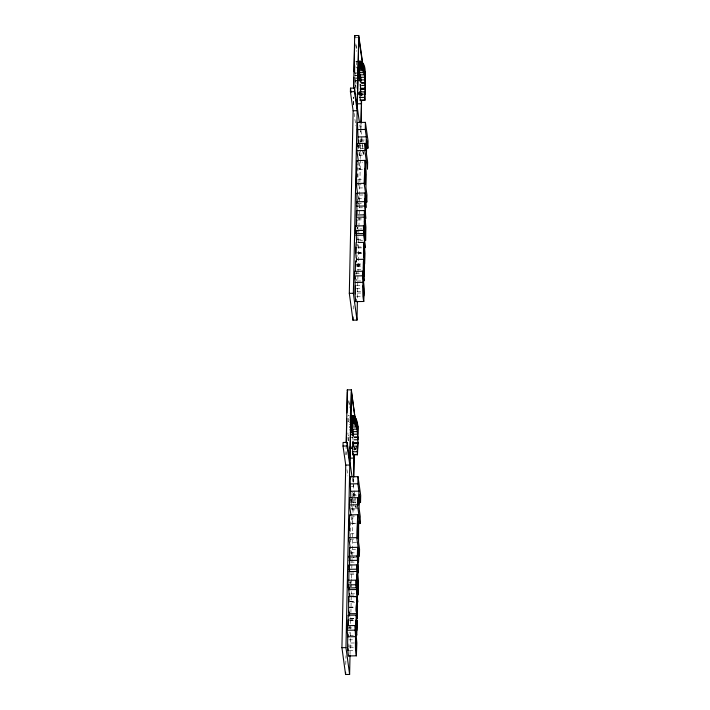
<?xml version="1.0" encoding="UTF-8"?>
<svg xmlns="http://www.w3.org/2000/svg" width="710" height="710" viewBox="0 0 710 710"><rect width="100%" height="100%" fill="white"/><g stroke="black" fill="none" stroke-linecap="round" stroke-linejoin="round"><path stroke-width="0.53" stroke-dasharray="3.55 2.66" d="M360.742 87.357L360.724 83.975M360.866 86.762L360.866 84.65M356.979 256.745L356.979 255.032M349.852 583.141L349.861 581.836M357.245 228.815L357.254 227.511M357.68 177.349L357.671 173.373M348.938 628.856L348.938 626.504M350.074 586.797L350.092 585.466M350.696 537.692L350.562 520.643M358.089 183.366L357.787 164.116M345.947 454.897L346.107 447.185M353.243 104.974L353.402 97.261M346.072 454.595L346.116 452.403M353.376 104.654L353.536 96.977M345.779 664.542L345.965 655.694M353.189 309.107L353.26 305.788M350.722 503.062L350.811 498.775M355.967 274.566L356.012 272.471M351.237 503.017L351.326 498.731M358.63 148.683L358.719 144.396M350.678 538.615L350.598 542.325L357.565 542.218M358.026 186.144L358.071 184.289M348.805 647.413L348.894 643.056L355.852 642.949M349.817 598.583L349.746 602.257L354.716 602.186M350.598 561.246L350.678 557.572L355.648 557.492M357.174 246.095L357.21 244.258M358.026 205.084L358.062 203.246M352.107 509.904L352.187 506.319L356.234 506.266L356.154 509.842L352.107 509.904L350.607 499.325M359.5 155.579L359.571 151.993L363.618 151.931L363.547 155.517L359.5 155.579L358.896 151.345M351.503 554.466L351.61 549.389L355.586 549.327M356.118 523.607L352.142 523.66L352.293 516.552L354.281 516.525M355.568 502.582L352.577 502.627L352.284 492.394M358.887 200.14L358.994 195.064L362.979 195.001M362.517 169.291L359.535 169.335L359.677 162.226L362.668 162.182M363.946 148.239L359.97 148.301L360.059 144.237M351.388 486.492L353.411 486.465L353.571 478.788M354.166 450.273L354.237 446.98M360.982 123.362L360.804 132.131L359.606 123.7M361.559 95.948L361.63 92.655M350.03 654.522L350.536 630.187M350.562 629.087L350.651 624.658M350.678 623.549L350.82 616.919M350.909 612.49L351.344 591.474M351.441 587.046L351.512 583.726M351.53 582.626L351.601 579.307M351.627 578.197L351.743 572.668M351.832 568.24L353.172 504.082M353.189 502.973L353.402 493.015M353.704 478.407L353.518 487.22L354.725 495.686M354.299 449.758L354.352 447.557M357.467 297.987L358.736 237.14M358.825 232.72L359.127 218.334M359.224 213.914L359.863 182.94M359.89 181.831L360.352 159.706M360.378 158.605L360.556 149.748M360.582 148.647L360.786 138.69M360.955 130.693L363.165 148.763M360.982 129.593L361.115 122.981M361.692 95.433L361.736 93.232M357.964 236.492L357.716 240.708L362.606 240.717M349.08 633.453L349.142 632.202M356.473 279.128L356.296 280.725M347.802 421.687L348.317 421.216L348.264 415.661L348.858 415.563M347.758 416.122L348.264 415.661M355.39 81.641L357.21 80.478M347.998 435.967L348.832 435.257M355.657 61.335L356.908 61.504M355.781 37.736L357.805 37.71M354.636 72.864L356.464 72.837M354.654 73.379L356.482 73.352M354.752 75.526L356.908 75.526M354.752 75.668L356.589 75.642M354.893 77.905L356.722 77.869M354.911 72.748L355.293 78.57L357.121 78.535M356.899 80.407L355.071 80.434L355.63 87.436M355.275 83.052L357.103 83.026M361.541 93.631L363.369 93.605M360.769 94.119L362.597 94.093M361.479 94.261L363.316 94.235M361.124 94.554L362.952 94.528M361.417 94.714L363.245 94.687M361.168 94.829L363.005 94.803M361.248 95.016L363.165 94.945M360.795 140.083L366.768 139.994M360.121 141.192L367.079 141.086M358.514 154.043L365.481 153.937M357.281 168.962L363.254 168.873M357.778 179.497L362.748 179.417M357.538 184.822L362.508 184.742M358.985 187.981L364.958 187.893M358.026 198.569L363.005 198.489M357.778 203.388L362.748 203.309M358.967 207.826L362.943 207.764M357.742 218.724L362.721 218.653M357.698 219.922L362.668 219.843M359.828 228.975L361.825 228.948M357.387 239.536L363.351 239.447M357.512 247.071L364.478 246.965M358.133 247.914L362.109 247.852M357.547 252.618L362.517 252.538M357.618 252.724L362.588 252.645M357.92 253.142L361.896 253.079M357.964 253.292L361.94 253.23M357.174 264.076L362.153 263.996M356.385 264.235L362.348 264.147M356.482 264.404L362.446 264.315M356.722 265.531L361.692 265.451M356.367 265.948L362.331 265.859M356.881 266.454L361.86 266.383M357.219 269.685L362.189 269.614M355.737 273.661L361.709 273.572M357.183 281.027L361.159 280.965M356.34 285.535L361.319 285.464M356.287 288.73L361.257 288.65M357.059 291.704L361.035 291.65M357.183 293.07L361.168 293.008M356.66 296.283L363.627 296.177M349.711 437.351L352.462 437.316L352.728 440.599M354.148 447.957L355.976 447.93M354.29 448.427L356.118 448.4M354.095 448.596L355.923 448.56M353.731 448.88L356.109 448.862M354.024 449.039L355.852 449.013M353.784 449.155L355.772 449.27M353.864 449.341L355.692 449.315M352.408 494.426L357.387 494.346M352.728 495.518L359.695 495.411M351.122 508.369L359.082 508.253M350.882 523.279L355.861 523.199M350.385 533.822L356.358 533.734M350.145 539.147L356.118 539.059M350.642 552.895L355.612 552.815M350.385 557.714L356.349 557.625M350.58 562.169L355.55 562.089M350.349 573.05L356.322 572.961M350.305 574.248L355.275 574.177M350.988 593.853L355.967 593.773M350.243 595.113L356.207 595.024M350.119 601.397L357.086 601.299M349.693 601.45L354.672 601.37M349.231 607.068L355.195 606.97M349.533 607.476L354.503 607.405M349.577 607.627L354.556 607.556M349.79 618.401L353.766 618.339M349.986 618.543L353.962 618.49M350.083 618.721L354.059 618.659M349.329 619.857L354.308 619.777M349.968 620.265L353.944 620.203M349.498 620.788L354.467 620.709M348.353 627.986L354.317 627.897M349.79 635.352L353.775 635.299M348.947 639.87L353.926 639.79M348.672 646.047L353.642 645.976M349.799 647.396L355.763 647.307M349.267 650.617L356.234 650.511M355.71 66.891L357.006 67.832M348.317 421.216L348.93 421.403M355.914 44.153L356.828 50.596M355.817 45.138L356.722 51.466M361.142 138.592L361.887 143.881M362.038 144.938L363.547 155.517M359.384 144.201L359.97 148.301M354.05 113.218L355.852 125.865M358.523 144.591L359.118 148.825M358.497 162.057L359.535 169.335M357.813 194.886L358.55 200.087M348.832 400.626L349.746 407.07M348.725 401.576L349.631 407.904M352.213 478.025L353.411 486.465M354.876 496.743L355.781 503.088M353.749 492.917L354.503 498.207M354.654 499.263L356.154 509.842M352 498.535L352.577 502.627M346.968 469.656L347.864 475.975M351.13 498.917L351.734 503.15M351.104 516.383L352.142 523.66M350.571 550.259L351.157 554.412M357.671 199.173L357.964 202.226M357.636 212.068L357.84 214.127M356.731 243.734L356.935 245.829M357.476 227.067L357.662 229.17M350.083 581.392L350.279 583.496M360.334 84.454L360.565 87.383M359.934 84.082L360.21 87.374M356.074 88.43L355.293 78.57M352.781 436.836L353.101 440.733M348.53 440.803L347.9 432.896M347.882 437.387L348.157 440.67M357.938 227.333L357.991 228.478M350.554 581.659L350.598 582.812M350.065 582.475L350.083 584.028M356.251 61.237L356.322 67.077M356.331 272.178L356.34 273.368M357.751 231.007L357.76 232.259M350.358 585.333L350.376 586.593M349.196 626.344L349.214 628.093"/><path stroke-width="1.06" d="M358.044 442.082L357.441 454.799L352.87 454.87L352.444 446.244L357.015 446.173L357.52 449.288L358.044 437.848M360.263 77.31L364.833 77.248L363.724 72.589L359.145 72.66L360.644 79.928L365.215 79.857L365.153 71.515L364.976 100.039L360.254 100.545L359.828 91.909L364.399 91.847C365.375 99.941 365.384 87.321 365.313 85.404C364.052 78.57 368.641 61.131 358.08 61.211M354.263 439.792L357.92 439.73C357.29 432.044 359.917 421.163 353.438 415.492L352.329 416.051L351.991 422.876L352.71 435.86M363.476 64.521L363.724 72.589L360.893 67.006L360.822 61.166L359.721 61.726L359.375 69.376L360.094 81.526M353.465 443.129L353.456 445.072L353.181 441.709M356.695 596.711L356.544 607.529L357.086 601.299L357.503 606.083L357.29 617.735A7.437 0.506 89.1 0 1 357.05 618.614C356.81 615.117 358.115 597.314 356.535 612.508C354.077 608.319 360.369 594.376 353.704 596.755M364.079 242.385L363.937 253.195L364.478 246.965L364.887 251.757L364.683 263.401A7.437 0.506 89.1 0 1 364.434 264.289L364.62 253.115L364.505 252.511L363.999 258.351L363.582 252.769L364.079 242.385L358.115 242.474M349.018 615.668L349.267 612.517M350.429 434.724L352.258 434.697L351.761 422.636L352.329 416.051L350.5 416.078M356.402 261.342L356.66 258.183M357.813 80.399L359.642 80.363L359.313 62.498M353.34 443.572L353.349 442.623L357.92 442.552M360.671 91.98L360.733 88.297L365.313 88.226M350.012 655.632L349.613 674.438L345.566 674.5L341.927 647.671L345.734 465.085L343.019 446.049L343.099 442.472L347.146 442.41L349.852 461.447L351.344 389.825L347.296 389.888L346.196 442.774M357.396 301.306L357.006 320.112L352.959 320.174L349.311 293.345L353.118 110.76L350.412 91.723L350.483 88.146L354.53 88.084L357.245 107.121L358.736 35.5L354.689 35.562L353.589 88.448M346.329 442.534L346.826 418.403M346.942 412.918L347.376 392.08M353.713 88.2L353.944 77.239M354.059 71.754L354.654 43.239M349.613 674.438L345.965 647.609L349.781 465.032L347.066 445.995L347.146 442.41M357.006 320.112L353.358 293.283L357.165 110.698L354.459 91.661L354.53 88.084M345.566 674.5L345.619 672.29M349.799 465.689L351.423 392.018L354.876 416.273M352.959 320.174L353.03 316.855M357.236 109.162L358.816 37.692L362.269 61.947M350.27 548.173L348.796 537.781L349.613 514.963L357.698 514.706L358.639 522.906L358.559 542.209L359.562 549.265L359.411 556.374L356.748 537.656L357.698 514.706M350.962 515.345L349.48 504.943L349.631 497.834L357.583 497.719L358.63 505.085L358.923 491.151L357.875 483.785L358.026 476.676L350.065 476.8L350.829 497.701M357.662 193.848L356.18 183.446L357.006 160.637L365.091 160.38L366.111 171.03L365.952 187.875L366.955 194.939L366.804 202.048L364.816 202.075M358.346 161.019L356.864 150.618L357.015 143.509L364.976 143.385L366.023 150.76L366.316 136.826L365.268 129.46L365.41 122.351L357.458 122.466L358.222 143.376M347.128 630.276L347.217 625.679L355.177 625.554L356.855 642.941L356.376 655.818L348.415 655.933L347.563 648.337L347.749 636.79L347.128 630.276L355.08 630.152C356.269 638.618 354.432 647.413 356.376 655.818M348.069 584.88L348.166 580.283L356.127 580.168L356.322 587.836L348.37 587.96L348.069 584.88L356.029 584.756L356.322 587.836M354.512 275.95L354.609 271.353L362.57 271.229L364.239 288.606L363.76 301.484L355.808 301.608L354.947 294.011L355.142 282.465L354.512 275.95L362.473 275.826C363.662 284.293 361.816 293.079 363.76 301.484M355.461 230.555L355.559 225.957L363.511 225.833L363.715 233.51L355.754 233.634L355.461 230.555L363.422 230.43L363.715 233.51M348.37 587.96L348.406 586.123M355.754 233.634L355.559 225.957M349.24 597.012L348.61 585.99M348.814 579.742L349.045 565.009L357.006 564.885L358.506 581.543L358.204 594.998L357.982 580.682L358.328 586.469M349.648 565.71L349.231 556.107L357.192 555.983L357.343 557.607L357.556 547.348L358.63 557.448L358.541 562.045L357.6 552.788L358.31 572.934L357.192 555.983M356.633 242.687L356.021 230.741M356.207 225.416L356.438 210.684L364.39 210.559L365.898 227.218L365.588 240.672L365.375 226.357L365.109 235.684L364.248 227.883L364.39 210.559M357.032 211.376L356.624 201.773L364.576 201.658L364.736 203.282L364.949 193.022L366.023 203.122L365.925 207.719L364.993 198.463L365.703 218.609L364.576 201.658M358.736 143.331L358.807 140.11M353.278 446.306L353.34 443.679L357.911 443.502M353.615 476.596L354.077 454.657M361.008 122.262L361.47 100.332M353.731 477.306L354.192 454.675M354.964 417.808L351.344 389.825M361.115 122.981L361.585 100.35M358.106 523.572L360.103 523.545L357.432 504.828L357.583 497.719M366.804 202.048L364.141 183.331L365.091 160.38M365.943 148.204L367.931 148.177L366.768 139.994L366.475 153.919L367.638 162.111L367.487 169.22L364.825 150.502L364.976 143.385M355.08 630.152L355.177 625.554M356.029 584.756L356.127 580.168M362.473 275.826L362.57 271.229M363.422 230.43L363.511 225.833M356.491 589.548L356.589 584.951L357.698 602.142L356.491 589.548L348.53 589.664M358.026 586.673C357.441 601.769 356.349 565.621 357.006 564.885M363.884 235.214L363.973 230.617L365.091 247.808L363.884 235.214L355.923 235.338M360.103 523.545L360.245 516.436L359.082 508.253L359.375 494.32L360.538 502.502L358.55 502.538M360.538 502.502L360.689 495.394L358.026 476.676M367.931 148.177L368.073 141.068L365.41 122.351M354.627 64.992L354.618 72.234M364.833 100.474L364.399 91.847M357.441 454.799L357.015 446.173M349.462 530.397L349.666 524.122M349.56 612.881L349.462 615.96M357.884 61.752L359.721 61.726L359.766 67.29L359.207 72.793L357.378 72.819M351.991 422.876L351.823 427.118L349.995 427.145M364.47 67.894L364.336 74.799L359.757 74.87M357.077 422.219L356.944 429.133L357.902 437.484L354.246 437.537M356.092 299.3L355.808 301.608M352.976 429.825L353.296 436.082M348.894 611.115L348.654 612.801L348.575 596.613L356.535 596.489M353.127 453.424L352.87 454.87M348.237 619.883L348.14 624.773M348.575 601.814L348.575 596.613M348.583 655.286L348.415 655.933M356.021 253.088L356.092 247.133M356.171 258.076L355.603 251.118L356.127 242.5M359.384 68.506L360.281 66.82L360.227 61.264L358.399 61.3M364.887 193.005L356.926 193.129L356.784 203.397L356.624 201.773M357.494 547.33L349.542 547.454L349.391 557.732L349.231 556.107M356.18 615.109L355.958 628.785A11.626 0.79 89.1 0 0 356.26 633.009L356.757 635.246L357.112 624.028L356.926 620.158L356.66 630.631L356.748 618.295L356.18 615.109L348.219 615.233L347.891 625.803M349.648 552.913L349.666 559.986M350.092 415.634L352.834 415.598L352.888 421.145L351.991 422.832L351.929 416.823L350.092 416.85M355.346 285.553L355.355 294.002M364.381 259.283L356.42 259.407M358.834 67.805L361.576 67.769L361.488 61.433M357.316 68.329L359.154 68.302M358.497 68.781L362.153 68.728L362.18 62.072L362.295 69.012L358.639 69.065M357.325 70.228L359.154 70.201M358.452 70.716L363.023 70.645L362.881 63.092M357.361 72.189L359.189 72.163M357.396 73.334L359.224 73.307M357.494 75.482L359.322 75.455M357.503 75.633L359.331 75.606M357.636 77.86L359.464 77.834M360.707 82.671L365.277 82.6M361.63 83.212L365.286 83.159M361.656 85.457L365.313 85.404M360.724 89.247L365.304 89.176M365.295 89.265L360.724 89.336L360.565 87.383M350.412 91.723L354.459 91.661M357.911 92.895L360.653 92.85M357.103 94.173L360.769 94.119M359.713 97.447L364.283 97.376M360.103 100.19L364.674 100.119M353.118 110.76L357.165 110.698M357.308 129.575L365.268 129.46M358.355 136.95L366.316 136.826M356.864 150.618L364.825 150.502M356.18 183.446L364.141 183.331M356.526 206.131L364.487 206.015M356.349 214.988L364.301 214.864M356.562 217.224L364.514 217.109M355.142 282.465L363.094 282.34M349.311 293.345L353.358 293.283M350.696 415.536L353.438 415.492L353.509 421.332L355.63 424.97L356.944 429.133L352.373 429.204L351.761 426.985L356.331 426.914L356.092 418.847M350.03 417.915L351.858 417.888M349.977 419.282L351.805 419.246M349.941 420.879L351.769 420.852M351.441 422.139L354.192 422.095L354.095 415.758M349.932 422.663L351.761 422.636M352.018 423.098L354.76 423.053L354.787 416.397L354.911 423.337L352.169 423.373M349.941 424.562L351.769 424.536M351.974 425.024L355.63 424.97L355.488 417.427M349.977 426.515L351.805 426.488M350.003 427.66L351.832 427.633M350.101 429.807L351.929 429.781M350.11 429.958L351.938 429.932M350.243 432.186L352.071 432.159M353.252 434.254L357.822 434.183L357.76 425.84L357.45 431.573L352.879 431.644L352.373 429.204M354.228 436.978L357.893 436.925M343.019 446.049L347.066 445.995M349.604 447.238L352.346 447.193M349.719 448.498L352.462 448.463M352.32 451.773L356.89 451.702M352.71 454.515L357.281 454.444M349.551 458.154L354.121 458.083L353.873 454.87M345.734 465.085L349.781 465.032M349.915 483.909L357.875 483.785M350.962 491.276L358.923 491.151M349.48 504.943L357.432 504.828M348.796 537.781L356.748 537.656M349.142 560.456L357.094 560.341M348.956 569.313L356.917 569.189M349.169 571.559L357.13 571.435M349.027 613.733L356.988 613.617M347.749 636.79L355.71 636.666M341.927 647.671L345.965 647.609M356.926 193.129L357.13 193.794M349.542 547.454L349.746 548.12M360.281 66.82L360.893 67.006M352.888 421.145L353.509 421.332M348.219 615.233L348.45 615.747M357.13 160.495L357.414 161.303M360.334 95.033L359.828 91.909M356.828 220.561L356.704 219.94L356.562 226.046M348.273 650.626L347.962 648.337M355.967 262.176L355.612 260.907L355.284 271.477M358.736 35.5L362.402 61.273M354.689 35.562L354.991 37.71M357.352 107.885L359.455 122.644M350.483 88.146L351.086 92.371M357.015 143.509L357.467 146.668M347.296 389.888L347.607 392.035M350.376 413.176L350.678 415.279M349.959 462.21L352.062 476.969M350.065 476.8L350.358 478.877M356.438 210.684L356.739 213.825M355.133 276.785L355.346 278.95M349.045 565.009L349.648 571.293M348.725 586.123L348.93 588.217M349.435 593.462L349.639 595.566M347.217 625.679L347.536 628.936M348.06 634.367L348.264 636.542M360.298 88.466L360.565 91.759M352.817 441.7L353.26 447.176M361.266 100.545L361.514 103.758L356.944 103.829L356.775 101.681M360.769 77.434L360.84 81.517M360.689 81.757L360.618 76.804M353.429 433.774L353.456 435.842M357.023 575.863L357.689 584.667L357.272 574.141L357.023 575.863M364.416 221.538L365.082 230.333L364.656 219.816L364.416 221.538M356.074 621.534L356.305 627.871L356.296 619.75L356.074 621.534M358.266 529.225L358.106 539.023C356.935 537.381 357.565 510.73 358.266 529.225M363.467 267.2L363.697 273.545L363.68 265.425L363.467 267.2M365.65 174.891L365.499 184.698C364.319 183.056 364.958 156.395 365.65 174.891M356.473 647.431L356.234 650.511L355.914 639.763L356.473 647.431M363.866 293.097L363.627 296.177L363.307 285.429L363.866 293.097M364.301 273.252L364.052 276.305L363.902 275.498C364.026 247.346 362.89 264.803 363.342 274.459A11.626 0.79 89.1 0 0 363.653 278.675L364.15 280.92L364.319 265.833L364.301 273.252"/></g></svg>
